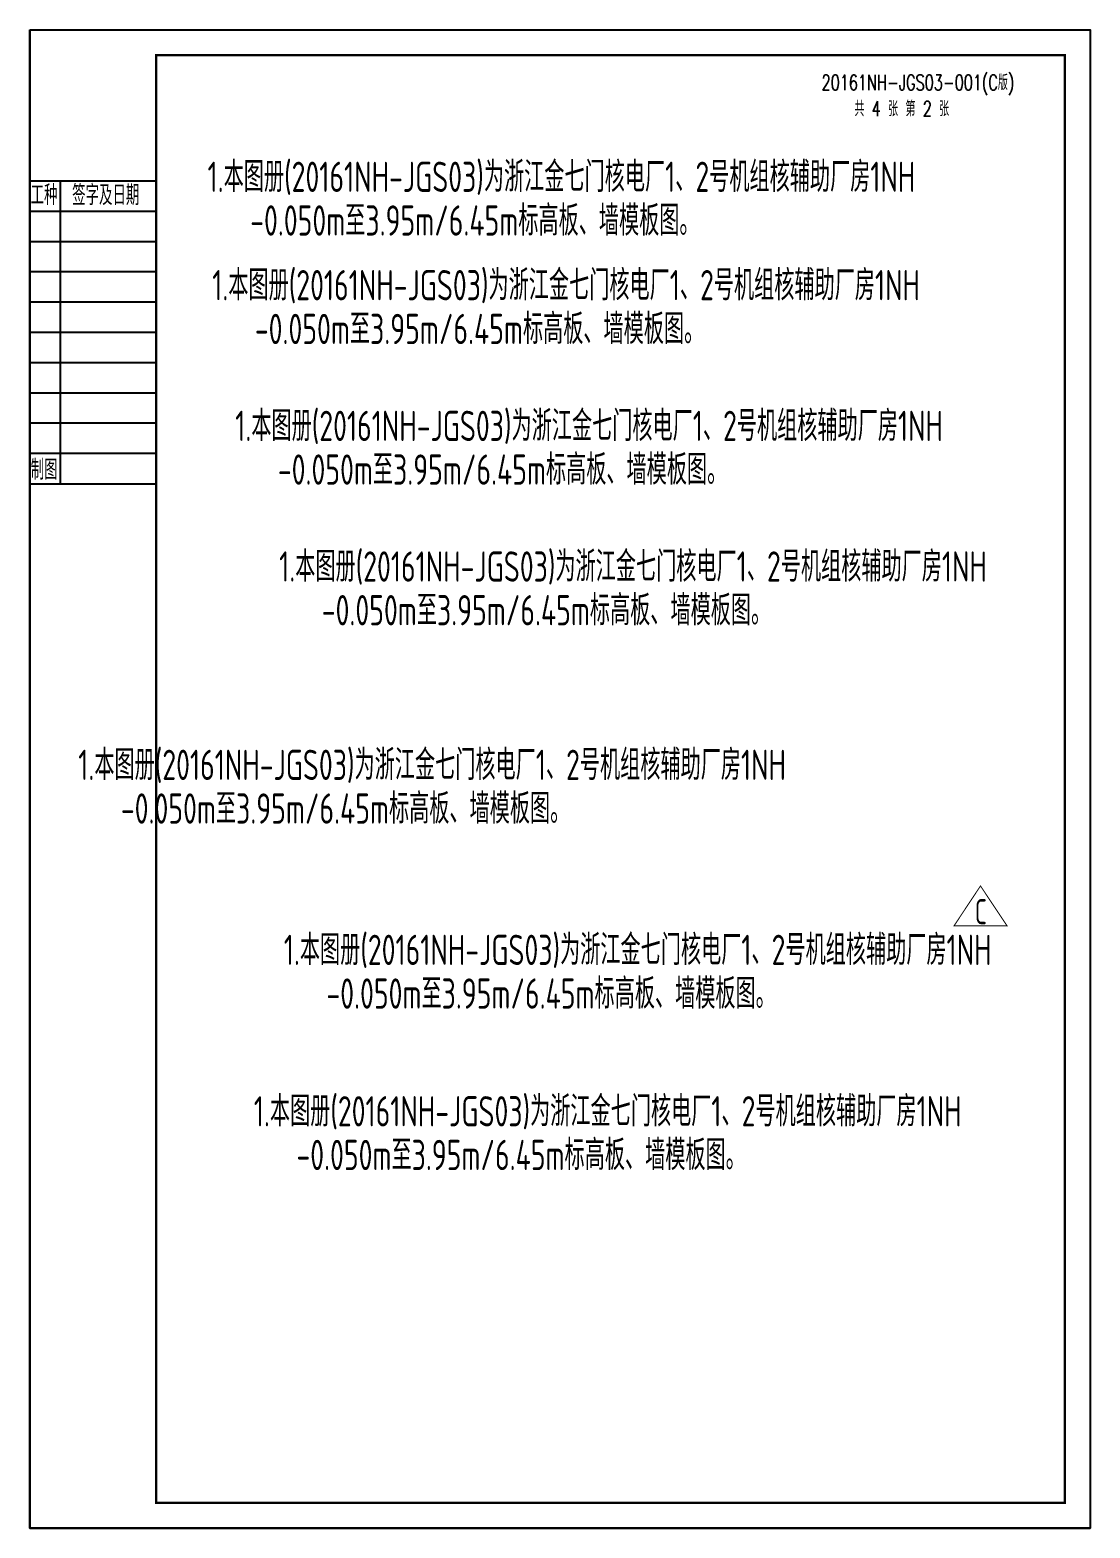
# Model space of a CAD drawing. Extents: x -383207 to 323108, y -77615 to -48281.
# Drawn here: x -370707 to -360207, y -63131 to -48281 of the extents above; entities that cross this region are included whole.
import ezdxf

# ---------------------------------------------------------------- set-up
doc = ezdxf.new("R2010")
doc.units = 0
doc.layers.get('0').update_dxf_attribs({"linetype": 'CONTINUOUS'})
for name, color, linetype in [('B版202012', 1, 'CONTINUOUS'), ('RED', 1, 'CONTINUOUS'), ('TEXT', 4, 'CONTINUOUS'), ('TK', 4, 'CONTINUOUS')]:
    doc.layers.add(name, color=color, linetype=linetype)
doc.styles.add('romans', font='romans.shx', dxfattribs={"width": 0.7, "bigfont": 'hz.shx'})
doc.styles.add('TSSD_Dimension', font='Tssdeng.shx', dxfattribs={"width": 0.7, "bigfont": 'tssdchn.shx'})

msp = doc.modelspace()

# ---------------------------------------------------------------- linework, layer by layer
at = {"ltscale": 5}
for p, q in [((-370707, -48281), (-370707, -63131)), ((-360207, -48281), (-360207, -63131)), ((-370707, -63131), (-360207, -63131))]:
    msp.add_line(p, q, dxfattribs=at)
at = {"ltscale": 10}
msp.add_line((-370707, -48281), (-360207, -48281), dxfattribs=at)
at = {"layer": 'B版202012', "color": 2, "const_width": 9.75}
msp.add_lwpolyline([(-361292, -56766), (-361554, -57162), (-361029, -57162)], close=True, dxfattribs=at)
at = {"layer": 'RED', "ltscale": 10}
for p, q in [((-369457, -48531), (-369457, -62881)), ((-369457, -48531), (-360457, -48531)), ((-360457, -48531), (-360457, -62881))]:
    msp.add_line(p, q, dxfattribs=at)
at = {"layer": 'TEXT', "const_width": 25}
msp.add_lwpolyline([(-369457, -48531), (-369457, -62881), (-360457, -62881), (-360457, -48531), (-369457, -48531)], dxfattribs=at)
at = {"layer": 'TK', "color": 4, "ltscale": 10}
for p, q in [((-369457, -49780), (-370707, -49780)), ((-370407, -49780), (-370407, -52780)), ((-369457, -50080), (-370707, -50080)), ((-369457, -50380), (-370707, -50380)), ((-369457, -50680), (-370707, -50680)), ((-369457, -50980), (-370707, -50980)), ((-369457, -51280), (-370707, -51280)), ((-369457, -51580), (-370707, -51580)), ((-369457, -51880), (-370707, -51880)), ((-369457, -52180), (-370707, -52180)), ((-369457, -52480), (-370707, -52480)), ((-370707, -52780), (-369457, -52780))]:
    msp.add_line(p, q, dxfattribs=at)
at = {"layer": 'TK'}
msp.add_lwpolyline([(-370707, -48281), (-360207, -48281), (-360207, -63131), (-370707, -63131)], close=True, dxfattribs=at)

# ---------------------------------------------------------------- texts
at = {"color": 1, "style": 'romans', "width": 0.7}
for s, p in [('20161NH-JGS03-001(C版)', (-362866, -48877)), ('共 4 张 第 2 张 ', (-362541, -49137))]:
    msp.add_text(s, height=150, dxfattribs=at).set_placement(p)
at = {"layer": 'B版202012', "color": 2, "style": 'TSSD_Dimension', "width": 0.7}
msp.add_text('C', height=249, dxfattribs=at).set_placement((-361348, -57146))
at = {"layer": 'TEXT', "color": 1, "style": 'TSSD_Dimension', "width": 0.7}
for s, p in [('1.本图册(20161NH-JGS03)为浙江金七门核电厂1、2号机组核辅助厂房1NH', (-368948, -49887)), (' -0.050m至3.95m/6.45m标高板、墙模板图。', (-368653, -50320)), ('1.本图册(20161NH-JGS03)为浙江金七门核电厂1、2号机组核辅助厂房1NH', (-368902, -50961)), (' -0.050m至3.95m/6.45m标高板、墙模板图。', (-368607, -51395)), ('1.本图册(20161NH-JGS03)为浙江金七门核电厂1、2号机组核辅助厂房1NH', (-368674, -52356)), (' -0.050m至3.95m/6.45m标高板、墙模板图。', (-368379, -52789)), ('1.本图册(20161NH-JGS03)为浙江金七门核电厂1、2号机组核辅助厂房1NH', (-368239, -53750)), (' -0.050m至3.95m/6.45m标高板、墙模板图。', (-367944, -54183)), ('1.本图册(20161NH-JGS03)为浙江金七门核电厂1、2号机组核辅助厂房1NH', (-370229, -55716)), (' -0.050m至3.95m/6.45m标高板、墙模板图。', (-369934, -56149)), ('1.本图册(20161NH-JGS03)为浙江金七门核电厂1、2号机组核辅助厂房1NH', (-368193, -57550)), (' -0.050m至3.95m/6.45m标高板、墙模板图。', (-367898, -57983)), ('1.本图册(20161NH-JGS03)为浙江金七门核电厂1、2号机组核辅助厂房1NH', (-368490, -59150)), (' -0.050m至3.95m/6.45m标高板、墙模板图。', (-368195, -59583))]:
    msp.add_text(s, height=300, dxfattribs=at).set_placement(p)
at = {"layer": 'TK', "color": 4, "ltscale": 10, "style": 'TSSD_Dimension', "width": 0.7}
for s, p in [('工种', (-370700, -50018)), ('签字及日期', (-370289, -50018)), ('制图', (-370700, -52740))]:
    msp.add_text(s, height=200, dxfattribs=at).set_placement(p)

doc.saveas('drawing.dxf')
